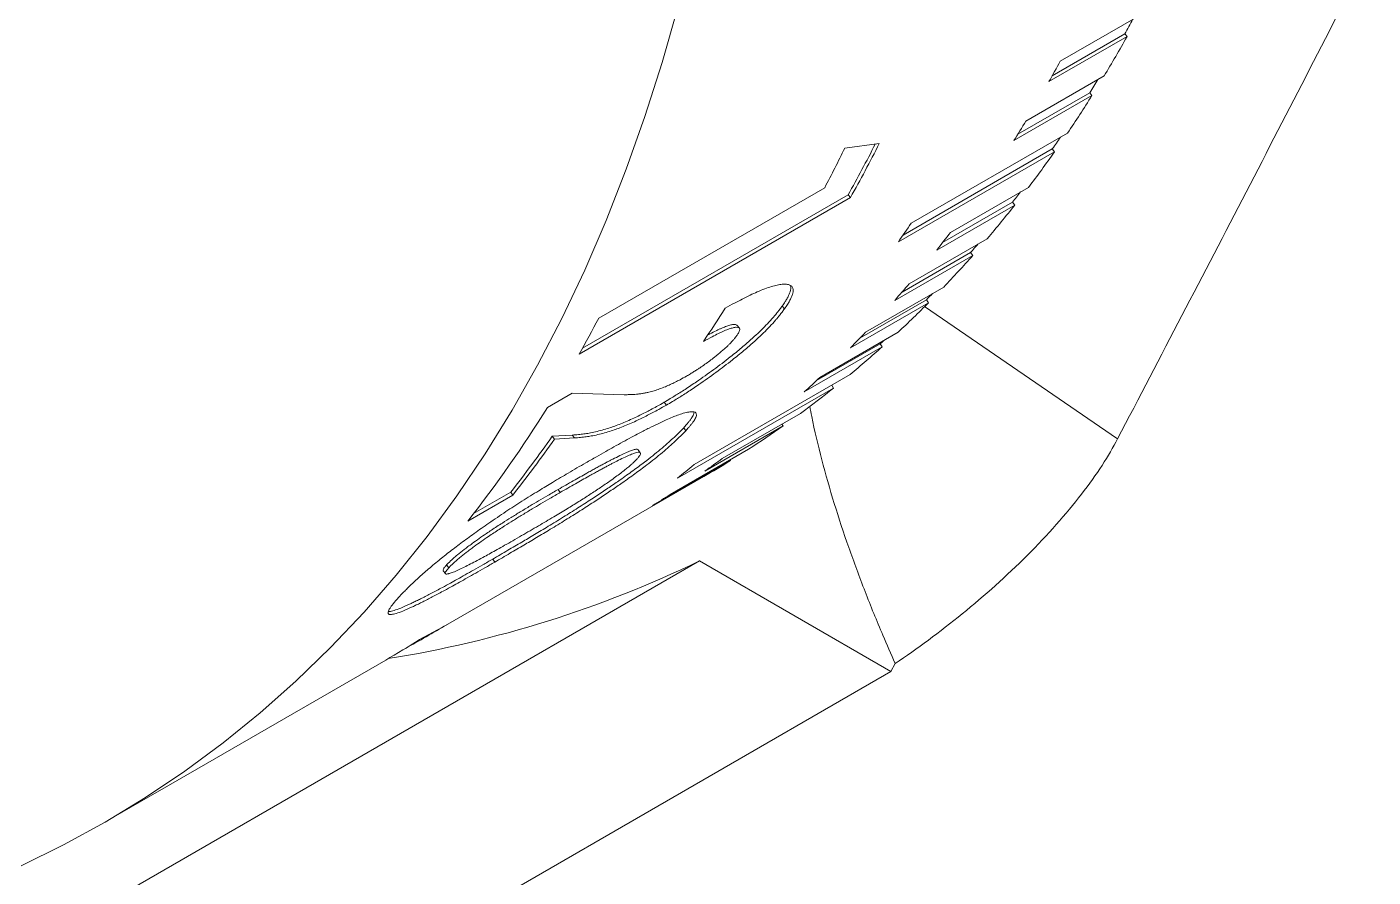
# Model space of a CAD drawing. Header units: inches. Extents: x 0.1 to 10.9, y 0 to 8.5.
# Drawn here: x 9.6472 to 9.9214, y 6.301 to 6.4742 of the extents above; entities that cross this region are included whole.
import ezdxf

# ---------------------------------------------------------------- set-up
doc = ezdxf.new("R2010")
doc.units = ezdxf.units.IN
doc.header["$MEASUREMENT"] = 0

msp = doc.modelspace()

# ---------------------------------------------------------------- linework, layer by layer
at = {"color": 7, "linetype": 'Continuous', "lineweight": 18}
for p, q in [((9.857645006, 6.467216363), (9.8735549086, 6.4764009543)), ((9.8712530963, 6.4722126604), (9.8553431938, 6.4630280692)), ((9.8707766867, 6.4727567329), (9.8560163002, 6.4642357432)), ((9.8707766867, 6.4727567329), (9.8712530963, 6.4722126604)), ((9.8506693619, 6.4550052169), (9.8665792645, 6.4641898082)), ((9.8636444964, 6.4607508387), (9.8490130559, 6.4523042879)), ((9.8641125053, 6.4601926249), (9.8636444964, 6.4607508387)), ((9.8641125053, 6.4601926249), (9.8482026027, 6.4510080337)), ((9.8272984603, 6.4341799682), (9.8591182654, 6.4525491507)), ((9.8137532154, 6.4494824235), (9.8207880414, 6.4504261751)), ((9.8560305097, 6.449319603), (9.8256523545, 6.4317826673)), ((9.8564895504, 6.4487479249), (9.8560305097, 6.449319603)), ((9.8564895504, 6.4487479249), (9.8246697453, 6.4303787424)), ((9.7636335877, 6.4148310231), (9.8096691854, 6.441406808)), ((9.8352710558, 6.4323085055), (9.8511809583, 6.4414930968)), ((9.8149068991, 6.439420443), (9.7596641818, 6.4075295012)), ((9.8144307478, 6.4399649755), (9.7603412277, 6.4087397602)), ((9.8149068991, 6.439420443), (9.8144307478, 6.4399649755)), ((9.847943959, 6.4384768868), (9.8336883633, 6.4302473066)), ((9.847943959, 6.4384768868), (9.848393475, 6.4378924376)), ((9.848393475, 6.4378924376), (9.8324835724, 6.4287078464)), ((9.826867065, 6.4218504613), (9.8427769676, 6.4310350525)), ((9.8398340958, 6.427639326), (9.8239241933, 6.4184547347)), ((9.8393946497, 6.4282358377), (9.8254268502, 6.4201723987)), ((9.8398340958, 6.427639326), (9.8393946497, 6.4282358377)), ((9.818006581, 6.4120031076), (9.8339164835, 6.4211876988)), ((9.8014850318, 6.4167476718), (9.8010263374, 6.4173198402)), ((9.8308217918, 6.4180010224), (9.8149118892, 6.4088164312)), ((9.8303929484, 6.4186088733), (9.816834748, 6.4107818908)), ((9.8303929484, 6.4186088733), (9.8308217918, 6.4180010224)), ((9.7922863858, 6.4128083037), (9.7918263271, 6.4133771049)), ((9.8087003474, 6.4027783849), (9.82461025, 6.4119629762)), ((9.8213674907, 6.4089892139), (9.8054575881, 6.3998046227)), ((9.82094977, 6.409607667), (9.8080165901, 6.4021415011)), ((9.8213674907, 6.4089892139), (9.82094977, 6.409607667)), ((9.7830497461, 6.3850028876), (9.8148695513, 6.4033720701)), ((9.8114826565, 6.4006148279), (9.7796628514, 6.3822456454)), ((9.8114826565, 6.4006148279), (9.8111051401, 6.4011989218)), ((9.7532283253, 6.3966744597), (9.7582524025, 6.3995747978)), ((9.7582524025, 6.3995747978), (9.7688414907, 6.3992522826)), ((9.7774131962, 6.3971214236), (9.776963332, 6.3977054306)), ((9.788796296, 6.3862408063), (9.8047061985, 6.3954253976)), ((9.7813792474, 6.391916958), (9.7809442068, 6.392518339)), ((9.8011792751, 6.3928880186), (9.7852693725, 6.3837034274)), ((9.8009508964, 6.3932575078), (9.8011792751, 6.3928880186)), ((9.7582247727, 6.3910151834), (9.7541775616, 6.3907823257)), ((9.7546369667, 6.3902111656), (9.7541775616, 6.3907823257)), ((9.7586811631, 6.3904398053), (9.7546369667, 6.3902111656)), ((9.7586811631, 6.3904398053), (9.7582247727, 6.3910151834)), ((9.7721124567, 6.387433079), (9.771675862, 6.3880316951)), ((9.7782226128, 6.378948003), (9.7941325154, 6.3881325943)), ((9.7904698399, 6.3858181554), (9.7745599373, 6.3766335641)), ((9.7904698399, 6.3858181554), (9.7903817413, 6.3859673185)), ((9.728902405, 6.3501669358), (9.7850290057, 6.3825681328)), ((9.7461517662, 6.3788147411), (9.7369446466, 6.3734995841)), ((9.7457023437, 6.3793993088), (9.7381518697, 6.3750405129)), ((9.7461517662, 6.3788147411), (9.7457023437, 6.3793993088)), ((9.7553707417, 6.3799400193), (9.7558106318, 6.3793440114)), ((9.656863988, 6.2918968792), (9.7841432086, 6.3653736093)), ((9.7326637426, 6.3645864323), (9.7330986416, 6.3639848987)), ((9.7424642554, 6.3651378779), (9.742040809, 6.3657510273)), ((9.8231616951, 6.3428487165), (9.7841432086, 6.3653736093)), ((9.7319614421, 6.3633927953), (9.7323947983, 6.3627887748)), ((9.7271621201, 6.3493691272), (9.732664982, 6.3523909166)), ((9.6742045339, 6.318591604), (9.7202401316, 6.3451673889)), ((9.6958824745, 6.2693719865), (9.8231616951, 6.3428487165)), ((9.8231616951, 6.3428487165), (9.8240186416, 6.3444995583)), ((9.663053086, 6.3121529331), (9.6736596877, 6.318275994)), ((9.6736596877, 6.318275994), (9.6742045339, 6.318591604))]:
    msp.add_line(p, q, dxfattribs=at)
at = {"color": 8, "linetype": 'Continuous', "lineweight": 18}
msp.add_line((9.8693264985, 6.3902464143), (9.8300269983, 6.4172022883), dxfattribs=at)
at = {"color": 7, "linetype": 'Continuous', "lineweight": 18, "flags": 128}
for points in [[(9.6459600681, 6.3032910175), (9.65462586, 6.3075386794), (9.66307899, 6.3121678896), (9.6713136646, 6.3171754756), (9.6793242402, 6.3225580054), (9.6871052269, 6.32831179), (9.6946512918, 6.3344328861), (9.7019572633, 6.3409170986), (9.7090181343, 6.3477599836), (9.7158290655, 6.3549568513), (9.7223853891, 6.3625027693), (9.7286826118, 6.370392566), (9.7347164177, 6.3786208341), (9.7404826716, 6.3871819345), (9.7459774215, 6.3960699996), (9.7511969016, 6.4052789382), (9.7561375348, 6.4148024389), (9.760795935, 6.4246339747), (9.7651689096, 6.4347668076), (9.7692534615, 6.445193993), (9.7730467913, 6.4559083847), (9.7765462995, 6.4669026396), (9.7797495874, 6.4781692227)], [(9.82094977, 6.409607667), (9.8213573317, 6.409974984), (9.8216930049, 6.4102788864)]]:
    msp.add_lwpolyline(points, dxfattribs=at)
at = {"color": 7, "linetype": 'Continuous', "lineweight": 18}
for centre, radius, start, end in [((9.6224715675, 6.6119414001), 0.2846538316015313, 330.7276756233, 331.4167727123), ((9.6285131571, 6.6082515905), 0.2782611517997584, 328.8204617182, 330.7323882404), ((9.6061337867, 6.6027158171), 0.285688633841031, 330.7283417691, 331.6868242157), ((9.6349241713, 6.6046531188), 0.2702237097784281, 327.82343133, 328.502197747), ((9.6401412515, 6.6010819077), 0.2645995324225944, 325.8508391018, 327.8280241871), ((9.6186361803, 6.5954388063), 0.271221294059805, 327.8241180133, 328.8163892524), ((9.5468818808, 6.5793750759), 0.2968036563131708, 332.2996840554, 334.0467067626), ((9.5627294616, 6.5815294091), 0.2887802388383197, 330.645279561, 332.9727567836), ((9.5626732788, 6.5812809552), 0.2893893641696064, 330.6458528618, 333.1166524086), ((9.6456404711, 6.5976164993), 0.257402287848345, 324.8212720283, 325.4775961074), ((9.6500567004, 6.5942318621), 0.2525472184795573, 322.7860592324, 324.8256611816), ((9.65471175, 6.5909414942), 0.2461384632284725, 321.7257570093, 322.3423346167), ((9.6583211907, 6.5878414233), 0.2420995075105671, 319.6320444398, 321.7299130383), ((9.6134920408, 6.5792269713), 0.2583637322622037, 324.8219729181, 325.8468977367), ((9.6384836332, 6.5817739884), 0.2471137799323491, 321.7265254809, 322.7823259337), ((9.6650139842, 6.5820494936), 0.2332478752268746, 316.3967769658, 318.5473925661), ((9.6621246244, 6.58483058), 0.2365302838894486, 318.5436372393, 319.0941740297), ((9.6459518464, 6.5756657212), 0.2374646300683814, 318.5443902969, 319.6286016914), ((9.6680611538, 6.5793423269), 0.2284444235325161, 315.2834642373, 315.7260185442), ((9.5654562283, 6.5581413908), 0.264770000046084, 326.0042489705, 327.754825253), ((9.6702308474, 6.5769923089), 0.2259815935392835, 313.0903149948, 315.2867896655), ((9.5094275821, 6.5482980749), 0.2871134743861304, 330.6404225632, 332.2989548719), ((9.6518942422, 6.5702245298), 0.2294064679720082, 315.2842547791, 316.3937094751), ((9.674082803, 6.5728018651), 0.2202892732078685, 309.7246987628, 311.958851917), ((9.6564143826, 6.5655847254), 0.2229280591880228, 311.956859154, 313.0877054975), ((9.6766947159, 6.5696043848), 0.2161602629369766, 306.3137350683, 308.5762500661), ((9.5352915915, 6.5324980677), 0.256796558418292, 321.7450881081, 328.0678101846), ((9.6782037287, 6.5675188441), 0.2135858380456691, 302.8726605246, 305.1533204518), ((9.549049697, 6.5346635273), 0.2505578595907811, 321.7076598756, 324.9533345341), ((9.5492674909, 6.5342618386), 0.2508529807436842, 321.7076598756, 324.9533345341), ((9.661673497, 6.5592199526), 0.2146671634311663, 305.152582143, 306.312257547), ((9.6437204954, 6.552691015), 0.218018228972207, 308.5748618079, 309.7226231955), ((9.6787471368, 6.5666729076), 0.2125803466278795, 299.9974155362, 301.7056254466), ((9.6626863334, 6.5577325876), 0.2128674694086201, 301.7056260571, 302.8718286869), ((9.6844896389, 6.5718750617), 0.2292895196127434, 279.1027449283, 295.7610494), ((9.6226380182, 6.5342421347), 0.2125459909539117, 298.5642535836, 301.1755473577), ((9.6133823411, 6.529008604), 0.2126409644292316, 300.1673152372, 302.3492897132)]:
    msp.add_arc(centre, radius, start, end, dxfattribs=at)
for points, knots in [([(9.921369587388577, 6.490622284831652), (9.916980332285037, 6.482227397989166), (9.912735473384553, 6.473915926989118), (9.904154188421755, 6.457240087809029), (9.891200261549415, 6.432178959016462), (9.878075660350069, 6.407019233844848), (9.869326498479992, 6.390246414319362)], [0, 0, 0, 0, 0.25, 0.25, 0.5, 1, 1, 1, 1]), ([(9.78939148141685, 6.416875133988619), (9.790032700788826, 6.41722741967717), (9.791211177892292, 6.417874874566998), (9.792912053432099, 6.418767478374888), (9.794463511077208, 6.419531087711315), (9.796005970404781, 6.420231928517175), (9.797469444738523, 6.420828510841848), (9.798829122097517, 6.421300488550163), (9.800012118014358, 6.421618403279375), (9.80105653640786, 6.421786538107692), (9.801939746139741, 6.421794116396802), (9.80262816976792, 6.421621429107145), (9.803071182772536, 6.421265315236101), (9.80324697709658, 6.420780401706216), (9.80323749462673, 6.420234171137334), (9.803113139632762, 6.419678104975143), (9.802864300883087, 6.41903722304106), (9.802530000315867, 6.418364479621493), (9.802067257527517, 6.417595909421775), (9.80169445616626, 6.417052779586426), (9.801485031822057, 6.416747671769217)], [0, 0, 0, 0, 0.0697781365155399, 0.1282430628270005, 0.1901707607400852, 0.2500308370209978, 0.3161171821226265, 0.3795047862029008, 0.4406427012026777, 0.5000310324982041, 0.56571333981076, 0.6287032476128671, 0.6898320128303757, 0.7500080698083815, 0.7919202070707186, 0.8334733747002319, 0.8749907381378293, 0.917577028116257, 0.9536981925821827, 0.9999999999999999, 0.9999999999999999, 0.9999999999999999, 0.9999999999999999]), ([(9.802666433340772, 6.421529563458634), (9.802705157717782, 6.421445458875376), (9.802797910734675, 6.421244010732513), (9.802770682950953, 6.420797761507743), (9.80265296575916, 6.420247159224204), (9.802403061027352, 6.419605917543797), (9.802069902661703, 6.418934485652245), (9.80160756258334, 6.418166710452436), (9.801235395553373, 6.417624446934883), (9.801026337418605, 6.417319840157812)], [0, 0, 0, 0, 0.1073337810831895, 0.2570869508913844, 0.4054733696804556, 0.5536491004047093, 0.7058097156360537, 0.8347438994784139, 1, 1, 1, 1]), ([(9.801026337418605, 6.417319840157812), (9.80086067593765, 6.417096536465967), (9.800547589724475, 6.416674511340602), (9.800071970953002, 6.416062872292155), (9.799627802539526, 6.415513297536563), (9.79897428142515, 6.414747479583218), (9.798039059895247, 6.413726509421233), (9.796747387520474, 6.412414566724969), (9.795338000984582, 6.411079446564075), (9.79398592239121, 6.409873157916864), (9.792732722863569, 6.408804033921252), (9.791603063910536, 6.407871582835305), (9.78972635263459, 6.406369876968028), (9.787026471504433, 6.404318932085902), (9.78432405135863, 6.402408498508909), (9.782390509918471, 6.401101048449094), (9.78124304051996, 6.400342249846972), (9.78018440481656, 6.399659337518761), (9.779173013761225, 6.39902571202929), (9.778118064094938, 6.398388648600733), (9.777375570711657, 6.397949339065407), (9.776963331971034, 6.397705430616303)], [0, 0, 0, 0, 0.0373396656049147, 0.0705688156236829, 0.0997342508964502, 0.1249054497545583, 0.1883840406358897, 0.249828621427748, 0.3107309658348216, 0.3721203526529913, 0.4137642691996957, 0.4562609574070434, 0.4998426421132178, 0.6219051368288087, 0.7481950325996006, 0.7918134886172568, 0.8345628250755904, 0.8756539397831987, 0.9110193073607448, 0.9505971507635628, 1, 1, 1, 1]), ([(9.801485031822057, 6.416747671769217), (9.801319226716988, 6.416524163977549), (9.801005848771027, 6.416101725762337), (9.800529784686047, 6.415489461255044), (9.800085147693196, 6.414939243804085), (9.799431212364327, 6.414172777422239), (9.798495261241737, 6.413150803690056), (9.797202910996294, 6.411837864220501), (9.795792837596453, 6.41050170955757), (9.794440246793796, 6.409294676240192), (9.793186437070078, 6.408224770045872), (9.792056112161557, 6.407291542487184), (9.790179950505708, 6.405789878190633), (9.787481421389117, 6.40373944242358), (9.784780528734212, 6.401829553640245), (9.782848789061115, 6.400522914505406), (9.781705670091785, 6.399766616596755), (9.780649716333647, 6.399085056573098), (9.779636367179268, 6.398450280466871), (9.778574459654664, 6.397808578821666), (9.777826868513182, 6.397366206233809), (9.777413196186014, 6.397121423641104)], [0, 0, 0, 0, 0.0373552310140265, 0.0706028053903255, 0.099789428528627, 0.1249844002974453, 0.1884736866019792, 0.2499729472710455, 0.3108786598471587, 0.3722764119065044, 0.4139285947960509, 0.4564355946648859, 0.5000295142549714, 0.6219287965121378, 0.7480866456190212, 0.7916654543565359, 0.8342486961370915, 0.874964083965449, 0.9104643302970158, 0.9504563031910412, 1, 1, 1, 1]), ([(9.781511653705353, 6.403026229296716), (9.781775458814906, 6.403182937273189), (9.782275436493714, 6.403479938686316), (9.783000821628482, 6.403925132807602), (9.783655547919707, 6.404338811534821), (9.78440288067458, 6.404830906787097), (9.785261260145688, 6.405424765496329), (9.78624371428274, 6.406138588676644), (9.78739165756021, 6.407020157325749), (9.788433393418686, 6.407874484907075), (9.789332929755219, 6.408669990078186), (9.789883145459934, 6.40918542246385), (9.790333589144423, 6.409631068655643), (9.790696843010265, 6.410009997215879), (9.79105384714835, 6.410404863302752), (9.791426428926156, 6.410860162419922), (9.79167465995339, 6.411186684246832), (9.791819373870055, 6.411377040194575)], [0, 0, 0, 0, 0.0739303767701828, 0.1401168394111434, 0.198719784176343, 0.2499708573743269, 0.3364707768519647, 0.4194270815612986, 0.4999903891439083, 0.6295791081945482, 0.6905057201216435, 0.7498862512671383, 0.7923749240080519, 0.83394317870113, 0.874962797097864, 0.9271057145345638, 1, 1, 1, 1]), ([(9.791819373870055, 6.411377040194575), (9.791943295861584, 6.411570915836641), (9.792176292425067, 6.411935438370433), (9.792364618881185, 6.412375428825469), (9.792381009621126, 6.412687059377236), (9.792201769852605, 6.412948105406835), (9.791817393437936, 6.413014381388499), (9.791341851252238, 6.412960325108646), (9.790998482695363, 6.412890585782882), (9.790611316482982, 6.412786127712657), (9.790180985302111, 6.412646410349714), (9.789707820961715, 6.412470331765373), (9.789190077791478, 6.412257854709797), (9.788627022933888, 6.412008035460173), (9.787827862298293, 6.411633250280145), (9.78661182755588, 6.411005432052503), (9.785567298006004, 6.410428979753284), (9.784971485520183, 6.410100164280907)], [0, 0, 0, 0, 0.0675128485672185, 0.1269368052679001, 0.1856690989479566, 0.2482197792735753, 0.3672984716619214, 0.4097049885840265, 0.4537892885394753, 0.499735105799833, 0.5462837007441195, 0.5944322933359238, 0.6443321838157302, 0.6961193250329766, 0.749915363413232, 0.8573486513540335, 1, 1, 1, 1]), ([(9.791810005472009, 6.413364309046687), (9.791795635023911, 6.413390424444822), (9.79170301893495, 6.413558735552493), (9.791338537039373, 6.413577873651963), (9.790862652219383, 6.413524973854988), (9.790525921521033, 6.41345535650848), (9.790145361006111, 6.413352489615167), (9.789718589490663, 6.413213655058668), (9.789245154711784, 6.413037381642869), (9.788727241586292, 6.412824664801459), (9.788164499326712, 6.412575045257334), (9.78736414394866, 6.412198627580654), (9.78656959313737, 6.411793021604095), (9.785961578923049, 6.411459465278861), (9.78580072330702, 6.411371219960064)], [0, 0, 0, 0, 0.0334870494137342, 0.2158206568541169, 0.2778617911766283, 0.342032630630958, 0.40858878350163, 0.4781045396732995, 0.5499782062551478, 0.6244351078692276, 0.7016779658347421, 0.7818883808344786, 0.9422966140641038, 1, 1, 1, 1]), ([(9.768841490680249, 6.399252282647562), (9.76911101662688, 6.399252572183208), (9.769613462793279, 6.399253111931152), (9.770327893996189, 6.399273040297858), (9.770985333044612, 6.399307571891188), (9.771656345801109, 6.399370895631452), (9.772364159093085, 6.39946444151264), (9.773096749605976, 6.399592248674583), (9.77392145682185, 6.399770980595626), (9.77487563015842, 6.400030969395947), (9.775999079800405, 6.400406106450371), (9.777114296648056, 6.40083823714152), (9.778188362836381, 6.401302875868636), (9.779181338059765, 6.401770190738454), (9.780288439538321, 6.402348176030538), (9.781070187804756, 6.402781515489541), (9.781511653705353, 6.403026229296716)], [0, 0, 0, 0, 0.0894364486102939, 0.1667260659026591, 0.2318797375590316, 0.2978168486659599, 0.3700055539835497, 0.4374087521331357, 0.5000920246129082, 0.5859068907096716, 0.6690961313028033, 0.7500301623077565, 0.8149304089033367, 0.8750270895834372, 0.9294257744904062, 1, 1, 1, 1]), ([(9.776963331971034, 6.397705430616303), (9.776447890264423, 6.397415760317664), (9.77551750407736, 6.396892897613308), (9.774238892090498, 6.396192871896191), (9.773094866666856, 6.395599336246319), (9.771953311578857, 6.395033799533899), (9.770708197479777, 6.394443771554895), (9.769418488480587, 6.393864210932882), (9.768121809133707, 6.393321818752518), (9.766882101644908, 6.392844970048002), (9.765617777152553, 6.392406348986063), (9.764318796028858, 6.392014919362959), (9.762968886215566, 6.391674060553338), (9.761732880080476, 6.391421852428754), (9.7605695708897, 6.39124192503844), (9.759427451906731, 6.391108333785126), (9.758642880964079, 6.391047566860287), (9.758224772661409, 6.391015183356871)], [0, 0, 0, 0, 0.0585545626567693, 0.1056925653989642, 0.1484477849427536, 0.1976477080328215, 0.250031242828809, 0.3116816207748977, 0.3737991152824219, 0.4365387656246599, 0.5000510549840252, 0.5777174286104781, 0.6609950854798888, 0.7500433497006131, 0.8216459159805948, 0.9049527336664381, 1, 1, 1, 1]), ([(9.777413196186012, 6.397121423641104), (9.776897980290556, 6.39683189034246), (9.775967757821821, 6.396309137876512), (9.774689466972411, 6.395609348227278), (9.773545566174844, 6.395015884302868), (9.772404073231685, 6.394450522580755), (9.771159098183128, 6.393860723501033), (9.769869506315054, 6.393281417602473), (9.768573319734749, 6.392739535326964), (9.767333878183317, 6.392263150725399), (9.766069983272168, 6.391825096061019), (9.764771591933574, 6.391434399690902), (9.763422416289458, 6.391094491309569), (9.762187043529124, 6.390843192865473), (9.761024413533635, 6.390664240130185), (9.759883110777551, 6.390531742047521), (9.759099046774526, 6.390471769119204), (9.758681163133154, 6.39043980526731)], [0, 0, 0, 0, 0.0585176911719032, 0.1056537106610396, 0.1483889149757314, 0.1975663018124174, 0.2499832107289321, 0.311605237233832, 0.3737100641454995, 0.4364530493742922, 0.4999848693927937, 0.5776236794389268, 0.6609079067472861, 0.7499970768477225, 0.8215907723939372, 0.904912995114134, 1, 1, 1, 1]), ([(9.760985667638632, 6.38536323121791), (9.761717741170763, 6.385782464333036), (9.763092988899299, 6.38657002099777), (9.765006025288725, 6.387655223972763), (9.766804085816634, 6.388664444832533), (9.768539110330204, 6.389622254829159), (9.770267657655404, 6.390558856437504), (9.77206335691897, 6.391510260025868), (9.773885959032208, 6.392448145234645), (9.775725833400452, 6.393357114744707), (9.777301382337784, 6.394089702967631), (9.778622947539848, 6.394666656220619), (9.779780684591277, 6.395116399927566), (9.780467988065354, 6.395342792070505), (9.780855435305497, 6.395470414022496)], [0, 0, 0, 0, 0.0976219065510227, 0.1833890987003375, 0.2573211986199167, 0.3418631876940578, 0.4227444353894135, 0.5000324445447122, 0.5994575027211752, 0.6915669597499412, 0.7821006715223126, 0.854969086736325, 0.9182430626369263, 1, 1, 1, 1]), ([(9.780855435305497, 6.395470414022497), (9.78105815922242, 6.395520660681752), (9.781443754663481, 6.395616233434254), (9.78194964442979, 6.395717533676866), (9.782364784531962, 6.395778561556147), (9.782848648058275, 6.395800923130203), (9.783298675050787, 6.395702448262037), (9.783566568278532, 6.395366741602977), (9.783510387705391, 6.394811243851133), (9.78321519489047, 6.394227188017319), (9.782917386638546, 6.393777825969259), (9.782748417301535, 6.393540423601151), (9.782560344362045, 6.393292340905862), (9.78230783134587, 6.392976221861789), (9.781914557437894, 6.392516724272983), (9.781576578242634, 6.392138049337126), (9.781379247350811, 6.391916958027805)], [0, 0, 0, 0, 0.0731472424643088, 0.1391313055153263, 0.198048915333034, 0.2500362560094096, 0.3774211605530175, 0.4999685549382281, 0.6257565694946573, 0.7498628258496536, 0.7813302649669244, 0.8126368891203193, 0.8438245773465806, 0.8749356889893851, 0.9269805586466333, 1, 1, 1, 1]), ([(9.783049425820728, 6.395708816127794), (9.783049139775336, 6.395603008438035), (9.783048388536995, 6.395325126688286), (9.78277521575033, 6.394823990245085), (9.782480263033678, 6.394376801861761), (9.782311259465267, 6.394139480177654), (9.782123634343645, 6.393891863727405), (9.78187144911716, 6.393576140800932), (9.781478765387316, 6.393117293495814), (9.781141218197291, 6.392739083493919), (9.780944206811444, 6.392518339020801)], [0, 0, 0, 0, 0.1693654762289173, 0.4448029721517628, 0.514702625362218, 0.5842090923040125, 0.6534154933946879, 0.7224161639314013, 0.8379865753620253, 1, 1, 1, 1]), ([(9.806625861002935, 6.396895480402782), (9.80675311595953, 6.396195872510696), (9.807406834387145, 6.392601933355839), (9.809029255697734, 6.385983165517436), (9.811551600503815, 6.377072485828656), (9.814516977190246, 6.368107671897729), (9.817837933163354, 6.359153980871295), (9.821033453224532, 6.351279523045082), (9.823176004998233, 6.346413355922219), (9.824018641581974, 6.344499558323183)], [0, 0, 0, 0, 0.0409359081771045, 0.2102908856538982, 0.3801150813001965, 0.5502710442236564, 0.7204178049077444, 0.890044110654007, 1, 1, 1, 1]), ([(9.780944206811444, 6.392518339020801), (9.780601987169305, 6.392161067753639), (9.77994110438496, 6.391471117789538), (9.778814509459734, 6.390388534235688), (9.7775757577697, 6.389266123506605), (9.776190615484419, 6.388081587857012), (9.774646233570271, 6.386823935305642), (9.772793339856204, 6.385379821866954), (9.77057146811355, 6.383725780084845), (9.768511483817546, 6.382260018797669), (9.766894977811544, 6.381139555087877), (9.765763233174306, 6.380366335107931), (9.764598416858757, 6.379581253119679), (9.763400540211512, 6.378784242001154), (9.761653307691628, 6.377635412516675), (9.759314039339364, 6.376128532995722), (9.756363582900045, 6.374275944689897), (9.7534139314321, 6.372465195731399), (9.750590865240463, 6.370765037950981), (9.747855232837825, 6.369142684975223), (9.745019770055414, 6.367478899586877), (9.74306601088024, 6.366345670144996), (9.742040808973432, 6.365751027264015)], [0, 0, 0, 0, 0.0445585681897296, 0.0860499719642984, 0.1248555533619541, 0.1667723981472792, 0.2082245521481896, 0.2498067734896229, 0.3068212348496621, 0.3667071566739928, 0.391755712899944, 0.4175237846314879, 0.4440730878352733, 0.4714600575216019, 0.499736113554942, 0.5645377994019725, 0.6344517615758186, 0.7099082170692378, 0.7798958368818532, 0.8456692028471543, 0.919017538327672, 1, 1, 1, 1]), ([(9.781379247350811, 6.391916958027805), (9.781036711526102, 6.391559346295057), (9.780375165327762, 6.390868683697986), (9.779247503343948, 6.389784980826878), (9.778007939692284, 6.388661649491892), (9.776621999359019, 6.387476220988995), (9.775076638452497, 6.386217580480826), (9.773222886217237, 6.384772519202946), (9.771000198330858, 6.383117553592429), (9.768939626211434, 6.381651155139395), (9.767322541328666, 6.380530129485498), (9.766190323753465, 6.379756479359689), (9.765024969914093, 6.378970928348812), (9.763826491944872, 6.378173411674437), (9.762079100261472, 6.377024319580728), (9.759739789742234, 6.375517247375741), (9.756789136301533, 6.373664391638619), (9.753838961020717, 6.371853198291519), (9.751015542393484, 6.37015268904756), (9.748279937195868, 6.368530299843576), (9.745444147282234, 6.36686629655559), (9.743489877608244, 6.365732766795468), (9.74246425537055, 6.365137877899353)], [0, 0, 0, 0, 0.0445858545694628, 0.0861095408498389, 0.1249516261286678, 0.1668789881233204, 0.2083539324645405, 0.2499706686087834, 0.3069829743138871, 0.3668684978285818, 0.3919176370979516, 0.4176867892204019, 0.4442377137436471, 0.4716268822959146, 0.4999057451444275, 0.5646598458627774, 0.6345463324383754, 0.709996154126524, 0.7799579545598121, 0.8456875592261874, 0.9190151323959216, 1, 1, 1, 1]), ([(9.869326498479992, 6.390246414319362), (9.867542068245621, 6.386808842237206), (9.865101772044817, 6.383030700045627), (9.858837109308086, 6.374911359055027), (9.855091730709798, 6.370684695869983), (9.842601229991955, 6.358177053966508), (9.832898036347148, 6.35042209912137), (9.82401863027182, 6.34449958064124)], [0, 0, 0, 0, 0.2499999999999989, 0.2499999999999989, 0.4999999999999978, 0.4999999999999978, 1, 1, 1, 1]), ([(9.771631589723674, 6.387999688700974), (9.771595144827494, 6.388054255107026), (9.771501157704385, 6.388194975483831), (9.770936431179688, 6.38809331398116), (9.770114474344044, 6.387816805474674), (9.769124743950051, 6.387402066827614), (9.767905982728118, 6.386832073004774), (9.76679005004178, 6.38627274421166), (9.765869032339323, 6.38579538978492), (9.765207463649869, 6.385446682530312), (9.764497876478773, 6.385067385109625), (9.763740168824835, 6.384657396308829), (9.762934357826637, 6.384216720729573), (9.762080468433574, 6.38374538119868), (9.760595758789359, 6.382918896216229), (9.758366257312556, 6.381661167971649), (9.756404838842599, 6.38053418573517), (9.75537074169703, 6.379940019252241)], [0, 0, 0, 0, 0.0470545631084831, 0.1213482127616534, 0.1833548963134762, 0.2523558116768206, 0.3291189446800329, 0.4142023485443487, 0.4489664826517707, 0.485791522810304, 0.524694524082662, 0.5656899481711839, 0.6087901505753845, 0.65400576138907, 0.7013459857032167, 0.8425439199094304, 1, 1, 1, 1]), ([(9.771343599729224, 6.386063243082832), (9.771480888918042, 6.386221906311376), (9.771727609809567, 6.386507038254654), (9.77200358823776, 6.386872821928168), (9.772139534206168, 6.387140269973123), (9.772175431279937, 6.38740723263559), (9.7719801737165, 6.387583826195276), (9.771382778829057, 6.38750118524296), (9.770550787976262, 6.387217656802829), (9.769564370282293, 6.386805439547679), (9.768344942247824, 6.386235087333224), (9.767229426242624, 6.385676136705233), (9.766308487513927, 6.385198888440798), (9.765646994238473, 6.384850264651778), (9.764937469363732, 6.384471038733441), (9.764179819845634, 6.384061115885551), (9.76337406020619, 6.383620498820505), (9.762520216184948, 6.383149210941077), (9.761035572782443, 6.382322800234254), (9.758806132774204, 6.381065142070165), (9.756844723318448, 6.379938171312015), (9.75581063180315, 6.379344011385045)], [0, 0, 0, 0, 0.0358840991810392, 0.0644869200391523, 0.0931608258834737, 0.1242590146394786, 0.1862374818032146, 0.249704473980065, 0.3026648414384877, 0.3615927223573783, 0.4271450781819509, 0.4997993907799281, 0.5294845393183638, 0.5609292348300713, 0.5941480733574431, 0.6291534317415671, 0.6659558844221336, 0.7045645292600813, 0.7449872445864166, 0.8655525362683363, 0.9999999999999999, 0.9999999999999999, 0.9999999999999999, 0.9999999999999999]), ([(9.723157948038955, 6.358233592471097), (9.72342031183261, 6.358510979975763), (9.723884758765541, 6.359002022485783), (9.724642455210597, 6.359778095693604), (9.725458584182032, 6.360574577615797), (9.726367797969662, 6.361436542269058), (9.727352102568904, 6.362337819208269), (9.728414435483034, 6.363275128324507), (9.72956373925831, 6.364257742727666), (9.731093729749654, 6.365530763578722), (9.733091188088926, 6.367128442042594), (9.735158595058616, 6.368702811571712), (9.736907807386746, 6.369993748760199), (9.738298763597157, 6.370999484168636), (9.739745915166813, 6.372025778767686), (9.741907238224796, 6.373529848599217), (9.744688918964744, 6.375413530729693), (9.74809118680882, 6.377610094536446), (9.75125426575896, 6.379582765328519), (9.754397799938886, 6.381491798483808), (9.757582144812718, 6.383383185844285), (9.759804636576877, 6.38467615044615), (9.760985667638632, 6.38536323121791)], [0, 0, 0, 0, 0.0353073348269173, 0.062502463246954, 0.0934387729030737, 0.1250131930115002, 0.1554847089313381, 0.1862998360503319, 0.2177229564817892, 0.2500035171564578, 0.3065838791992061, 0.3662988636271082, 0.397751807354194, 0.4304401977067824, 0.464484275420309, 0.4999905109279472, 0.5837431869793622, 0.6633063115999177, 0.7499562520497028, 0.8222126103843432, 0.9055238660902207, 1, 1, 1, 1]), ([(9.74793194480565, 6.370535466198907), (9.749076610754337, 6.371200370145724), (9.751228394455955, 6.372450280198123), (9.754316478550965, 6.374274266967129), (9.757042609705078, 6.375911571627638), (9.759141619929506, 6.377200301054958), (9.760705940173754, 6.378184548287506), (9.761830106175186, 6.378904788309557), (9.762911252283326, 6.37961086015002), (9.76394941772653, 6.380303015980259), (9.764944653505115, 6.380981333924238), (9.76598447216109, 6.381707592578404), (9.767044518457647, 6.382468570155073), (9.768095983156249, 6.383250676112549), (9.768992306182724, 6.38394801926953), (9.76974194393023, 6.384562681928763), (9.770349840589114, 6.385089271035582), (9.770879358174469, 6.38558810538323), (9.771176859331906, 6.385892589146319), (9.771343599729224, 6.386063243082833)], [0, 0, 0, 0, 0.1522458398686858, 0.286197136592247, 0.4020497105199136, 0.5001078704528368, 0.5473330173726694, 0.5921219003591045, 0.6346126520200167, 0.6749670113120146, 0.7133737171100536, 0.7500515876240371, 0.7954278753089509, 0.8368595268309118, 0.8750584441948567, 0.9068013673816742, 0.9375429128290541, 0.9649946923904622, 1, 1, 1, 1]), ([(9.75537074169703, 6.379940019252241), (9.754668650161852, 6.37953221517327), (9.753340857373809, 6.378760977680917), (9.751442202065967, 6.377645900950997), (9.749580107452973, 6.376540147054286), (9.7477208857501, 6.375418333366159), (9.74583345011953, 6.374257491711381), (9.744241959934234, 6.373258497149121), (9.742918878748416, 6.37240885770761), (9.741837017641847, 6.371698230486339), (9.740627729001853, 6.370885943183407), (9.739298037219955, 6.369966704911533), (9.738033254518877, 6.369059351777304), (9.73701533132855, 6.368305560682118), (9.735999866669209, 6.367533008741521), (9.735048998524464, 6.366774435437335), (9.734211315190272, 6.366062526900167), (9.733638210936114, 6.365549922361314), (9.733123798205405, 6.365057771015743), (9.732824514075823, 6.364751146786105), (9.732663742588219, 6.36458643229355)], [0, 0, 0, 0, 0.0959105117247407, 0.1813855877546237, 0.2564605474669636, 0.3446761668823672, 0.4259004336314224, 0.5003042031373208, 0.546606006695641, 0.5908140556079361, 0.6330891331131101, 0.693269432432627, 0.7502425114199798, 0.7843377641988019, 0.8163269138060221, 0.8751569017042019, 0.9061181421564999, 0.9357662763891323, 0.96549449075824, 1, 1, 1, 1]), ([(9.75581063180315, 6.379344011385045), (9.755108534905025, 6.378936201270191), (9.753780731334441, 6.378164951990969), (9.751882034938951, 6.377049829134037), (9.75001987252781, 6.375943999764647), (9.748160543125858, 6.374822066539604), (9.746272951399666, 6.373661050516767), (9.744681287697679, 6.372661860838758), (9.743358023420154, 6.371812014338358), (9.742275973095174, 6.371101175770907), (9.741066415773615, 6.370288596253969), (9.73973635825266, 6.369368962327213), (9.738471206849898, 6.368461187920532), (9.737452941339402, 6.367707006431033), (9.736436999093849, 6.366933946263054), (9.735485668570085, 6.366174853945333), (9.73464753070329, 6.365462429226023), (9.734074022662439, 6.364949380156987), (9.733559172495479, 6.364456750774959), (9.73325958090928, 6.364149794362422), (9.733098641612164, 6.363984898712627)], [0, 0, 0, 0, 0.0958854522065941, 0.1813382827171684, 0.256393884740474, 0.3445872485251656, 0.4257919011755111, 0.5001790451153899, 0.5464717248552063, 0.5906725774822515, 0.6329426744556569, 0.6931203010818986, 0.7500974129900091, 0.78419900315787, 0.8161974942577671, 0.8750555893249435, 0.9060376383805174, 0.9357091292438813, 0.9654632238447841, 1, 1, 1, 1]), ([(9.733964080054111, 6.363076719851255), (9.734330673878185, 6.363227812698874), (9.735015624657052, 6.363510117410144), (9.736240279606891, 6.364100727998525), (9.737512606096251, 6.364746757382339), (9.738905186048967, 6.365478529108935), (9.740267094842405, 6.366212469631407), (9.741633600902658, 6.366963588140835), (9.7430022297444, 6.367727069909802), (9.744514836358938, 6.368580558845997), (9.74617066282774, 6.369523217572351), (9.747330694368507, 6.370189913960908), (9.74793194480565, 6.370535466198907)], [0, 0, 0, 0, 0.1052071475418121, 0.1965710083452752, 0.2966544341692868, 0.3949632055437173, 0.4999708846863642, 0.5837110192938955, 0.67553220207472, 0.7754924121263409, 0.8836365386568452, 1, 1, 1, 1]), ([(9.74246425537055, 6.365137877899353), (9.74179155573688, 6.364751076869579), (9.740488506085685, 6.364001825760017), (9.73861970313841, 6.362935543727816), (9.736894919401827, 6.361958339095593), (9.735315429184295, 6.361071462323303), (9.733763695782184, 6.360209484670027), (9.732362646958876, 6.35944308121083), (9.731081104076308, 6.358752996421126), (9.729997236434524, 6.358178397952366), (9.728975506204062, 6.357646328595345), (9.728015861448515, 6.357156836730523), (9.72711839442095, 6.35671009021462), (9.726282564783787, 6.356305762456534), (9.72511405871262, 6.355760563607992), (9.723738668728817, 6.355162759982336), (9.722560813931384, 6.354733463516712), (9.7218376575025, 6.354538583074659), (9.721408162461845, 6.354464946048485), (9.721080600112701, 6.354461275626314), (9.720758667875314, 6.354555708189027), (9.720645476961131, 6.35490413265384), (9.720981159862884, 6.355582823007577), (9.721476208268397, 6.356282077093057), (9.721917176216428, 6.356841600212732), (9.722488926636695, 6.357498478770726), (9.722916108640982, 6.35796786187692), (9.723157948038956, 6.358233592471097)], [0, 0, 0, 0, 0.0540564527886835, 0.1047097968032791, 0.1519740983012041, 0.1958666819203235, 0.2364091949390069, 0.2835532546224914, 0.317549191967548, 0.3504745066725173, 0.3823567278698755, 0.4132261754856064, 0.4431162516188336, 0.4720637488143009, 0.5001091695447115, 0.5704566276102968, 0.6348997310318261, 0.6652039623094359, 0.6943997919878717, 0.722642023634178, 0.7501015933019111, 0.812047010485979, 0.8749748983252396, 0.9062661719233475, 0.9374909660089937, 0.9646119288814605, 0.9999999999999999, 0.9999999999999999, 0.9999999999999999, 0.9999999999999999]), ([(9.742040808973432, 6.365751027264015), (9.741367960786675, 6.365364138808401), (9.740064680659268, 6.36461475128585), (9.738195604750224, 6.363548296781559), (9.736470727550087, 6.362571016044868), (9.73489132097733, 6.3616841572389), (9.733339623620521, 6.36082216478568), (9.73193848826064, 6.360055678685561), (9.730656647738051, 6.359365375376794), (9.729572502787983, 6.35879056529434), (9.72855055404679, 6.358258304453725), (9.727590751875299, 6.357768642908734), (9.72669318291986, 6.357321744129321), (9.725857326226684, 6.356917295761179), (9.72468846589521, 6.356371733821721), (9.723313243805489, 6.355773940057079), (9.722132207320495, 6.355342116431992), (9.72141266552288, 6.355149848673037), (9.721025993470187, 6.355076961585177), (9.720855311865574, 6.355081263123307), (9.720791935347451, 6.355082860345865)], [0, 0, 0, 0, 0.0759841049446284, 0.1471781836115064, 0.2136019605114893, 0.2752797369428189, 0.3322418887698089, 0.3984998901440824, 0.4462837641407753, 0.4925589632781887, 0.5373640693807736, 0.580741587140903, 0.6227383560359749, 0.6634059867090719, 0.7028013139414534, 0.8016622803386696, 0.8922058865459989, 0.934775132988914, 0.9757810750868817, 1, 1, 1, 1]), ([(9.732663742588219, 6.36458643229355), (9.732509326959596, 6.364410850514903), (9.732225064844563, 6.364087623855762), (9.731967713496573, 6.363712542497882), (9.731896865609583, 6.363493873910305), (9.731955796044016, 6.363430206145678), (9.73197878256709, 6.363405371770116)], [0, 0, 0, 0, 0.3034871168028715, 0.5586862578366346, 0.8278602794071942, 0.9999999999999999, 0.9999999999999999, 0.9999999999999999, 0.9999999999999999]), ([(9.733098641612164, 6.363984898712627), (9.73294440668305, 6.363809379082801), (9.73266048524046, 6.363486275964788), (9.732397856130932, 6.363107164537054), (9.732333200612437, 6.362864577223657), (9.732421438817111, 6.362727589135297), (9.73265096354718, 6.362690985614589), (9.732943942525935, 6.36273734194717), (9.733266081698622, 6.362829219606589), (9.733583682344888, 6.362936034249791), (9.733830603994646, 6.363027355306592), (9.733964080054111, 6.363076719851255)], [0, 0, 0, 0, 0.13567140645062, 0.249749013785632, 0.3700561791104532, 0.4997139737155059, 0.6208625206350297, 0.7498063279592663, 0.818602107400485, 0.901943487243534, 1, 1, 1, 1])]:
    msp.add_open_spline(points, degree=3, knots=knots, dxfattribs=at)

doc.saveas('drawing.dxf')
